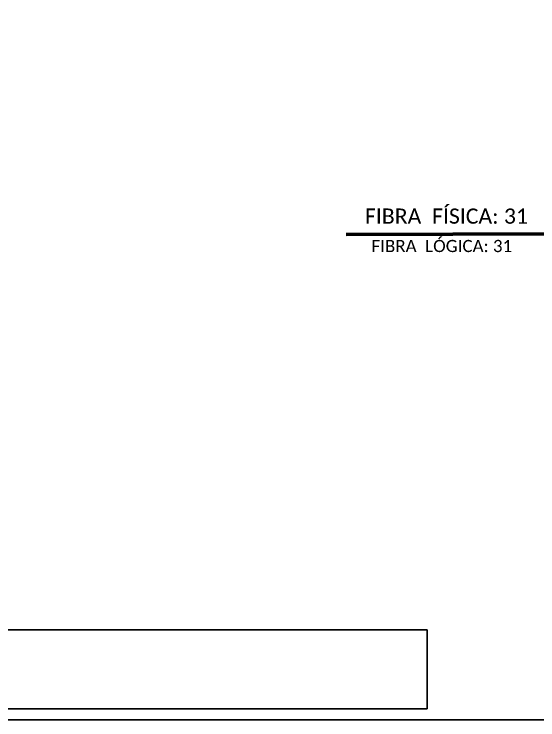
# Model space of a CAD drawing. Header units: metres. Extents: x -8.6 to 50.4, y -1.3 to 40.4.
# Drawn here: x 2.41 to 13.45, y -1.31 to 13.57 of the extents above; entities that cross this region are included whole.
import ezdxf

# ---------------------------------------------------------------- set-up
doc = ezdxf.new("R2010")
doc.units = ezdxf.units.M
doc.styles.get("Standard").update_dxf_attribs({"font": 'arial.ttf'})

msp = doc.modelspace()

# ---------------------------------------------------------------- linework, layer by layer
at = {"color": 1, "linetype": 'Continuous', "lineweight": 60}
msp.add_line((14.292, 8.941), (9.408, 8.925), dxfattribs=at)
at = {"color": 7}
msp.add_lwpolyline([(-8.635, -1.306), (50.403, -1.306), (50.403, 40.393), (-8.635, 40.393)], close=True, dxfattribs=at)
at = {"color": 0}
msp.add_lwpolyline([(-8.417, 0.592), (11.116, 0.592), (11.116, -1.072), (-8.417, -1.072)], close=True, dxfattribs=at)

# ---------------------------------------------------------------- texts
at = {"width": 4.85222, "attachment_point": 5}
for s, insert, char_height in [('\\C7;\\fCalibri|b0|i0|c0|p34;FIBRA  FÍSICA: 31', (11.524, 9.312), 0.32095), ('\\pxt17;\\C7;\\fCalibri|b0|i0|c0|p34;FIBRA  LÓGICA: 31', (11.427, 8.682), 0.25677)]:
    msp.add_mtext(s, dxfattribs=dict(at, insert=insert, char_height=char_height))

doc.saveas('drawing.dxf')
